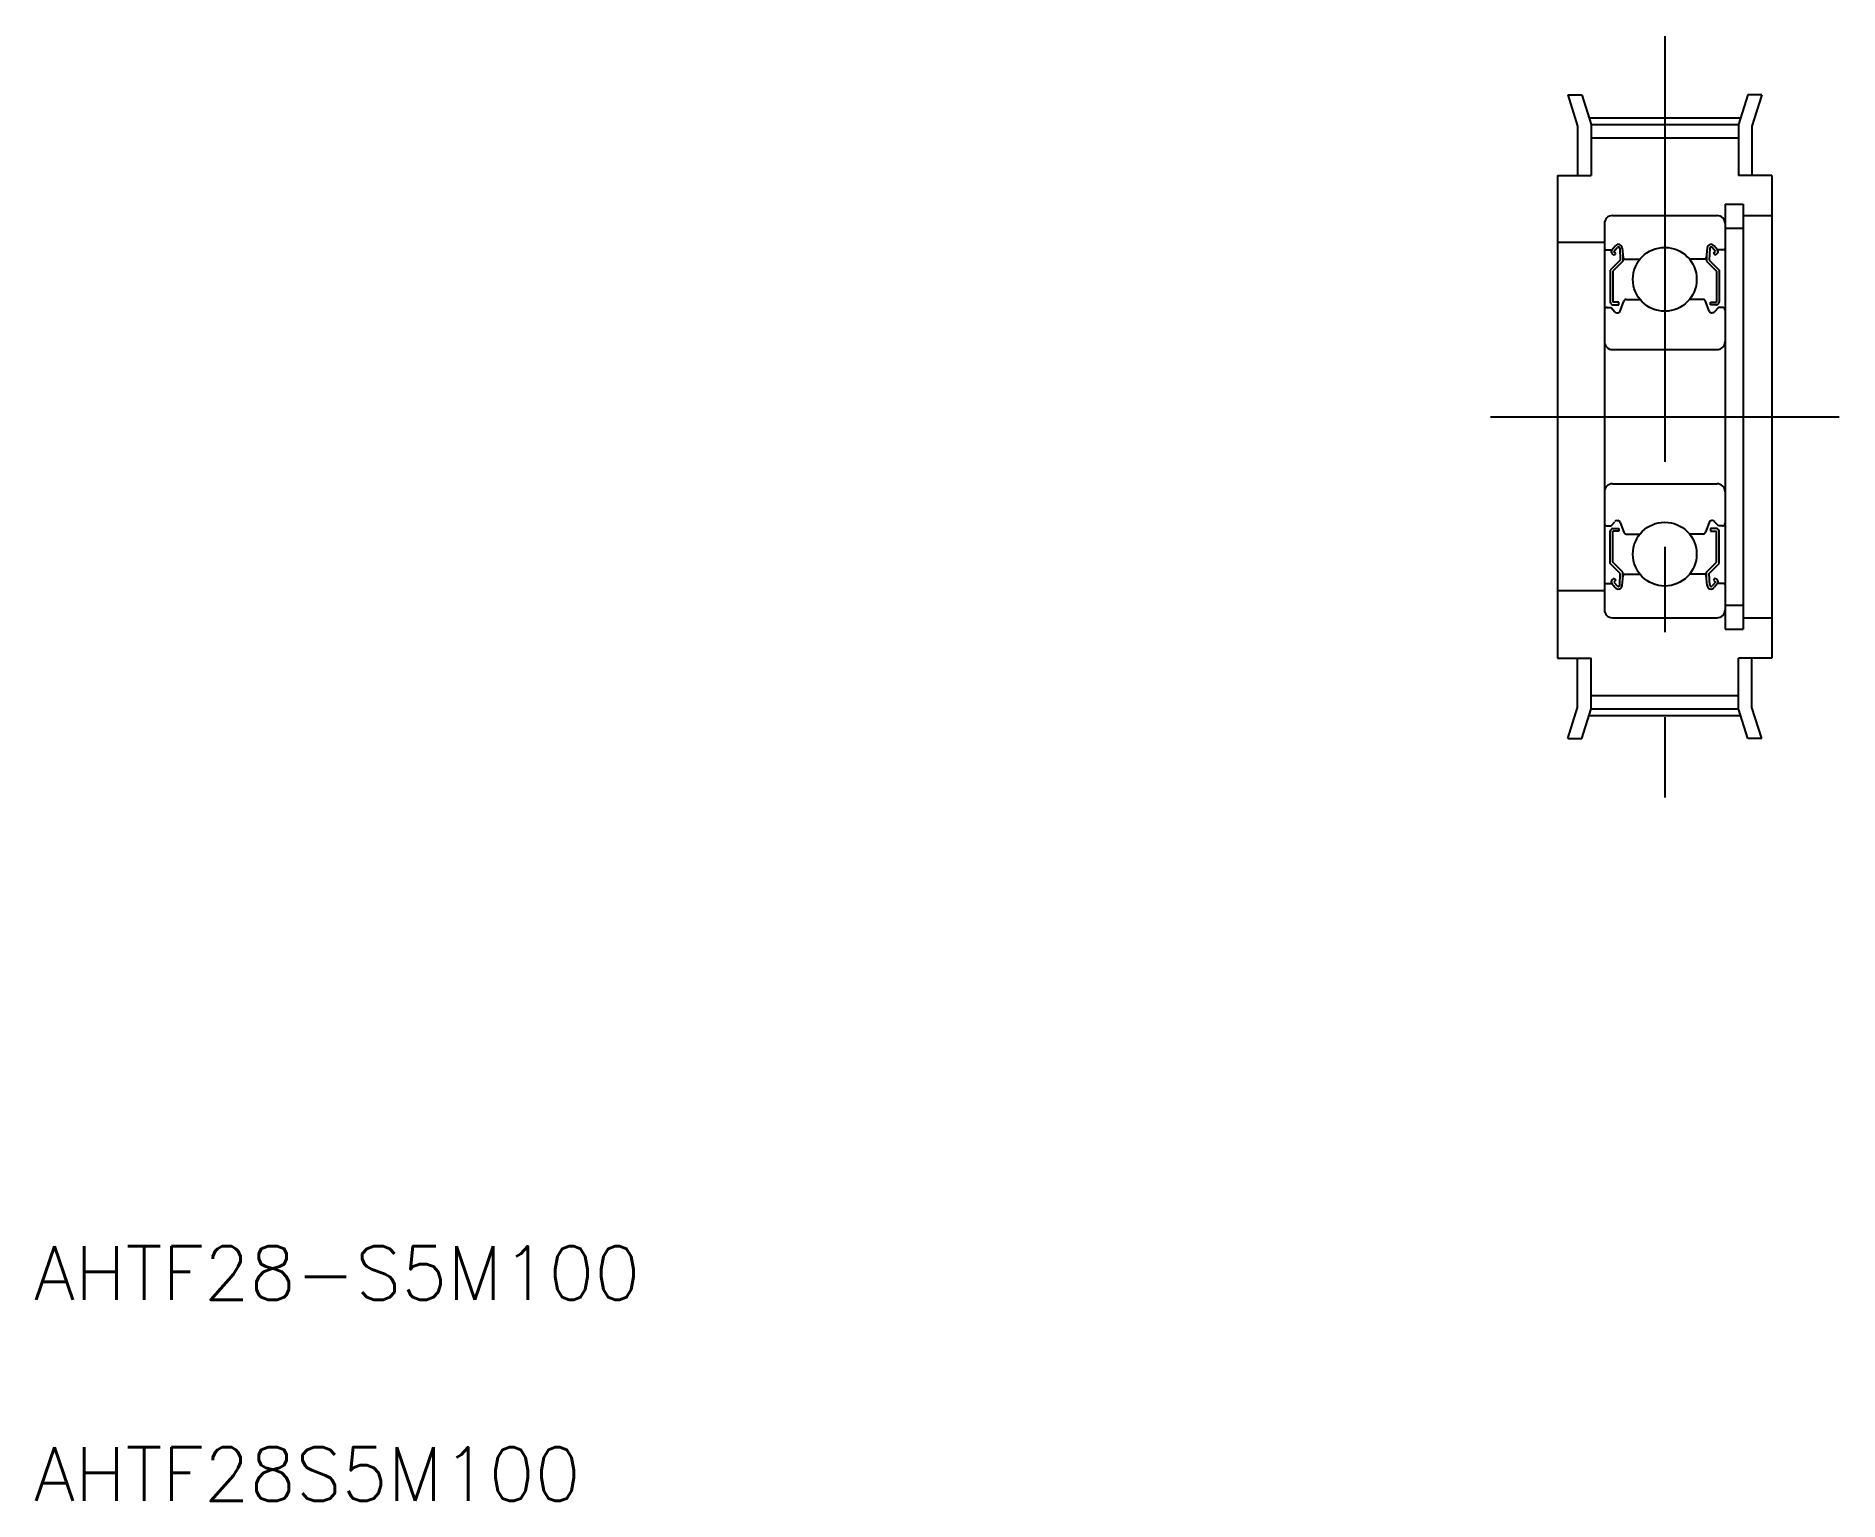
# Model space of a CAD drawing. Extents: x 10 to 145, y 10 to 119.
import ezdxf

# ---------------------------------------------------------------- set-up
doc = ezdxf.new("R2010")
doc.units = 0
doc.linetypes.add('CENTER', pattern=[50.8, 31.75, -6.35, 6.35, -6.35])
doc.layers.get('0').update_dxf_attribs({"linetype": 'CONTINUOUS'})
doc.layers.add('CENTER', color=1, linetype='CENTER')
doc.styles.get("Standard").update_dxf_attribs({"font": 'txt', "bigfont": 'BIGFONT'})

msp = doc.modelspace()

# ---------------------------------------------------------------- linework, layer by layer
at = {"color": 7, "linetype": 'CONTINUOUS'}
for p, q in [((124.45, 114.87), (125.49, 114.87)), ((124.45, 114.87), (125.19, 112.55)), ((125.49, 114.87), (126.19, 112.67)), ((137.88, 114.87), (137.19, 112.67)), ((138.92, 114.87), (137.88, 114.87)), ((138.92, 114.87), (138.19, 112.55)), ((125.19, 112.55), (125.19, 108.87)), ((126.19, 112.67), (137.19, 112.67)), ((126.19, 112.67), (126.19, 108.87)), ((126.19, 111.67), (137.19, 111.67)), ((137.19, 112.67), (137.19, 108.87)), ((138.19, 112.55), (138.19, 108.87)), ((123.69, 108.87), (123.69, 72.87)), ((123.69, 108.87), (126.19, 108.87)), ((139.69, 108.87), (137.19, 108.87)), ((139.69, 108.87), (139.69, 72.87)), ((136.19, 106.72), (136.19, 75.02)), ((136.19, 106.72), (137.54, 106.72)), ((137.54, 106.72), (137.54, 75.02)), ((127.19, 105.27), (127.19, 76.47)), ((127.79, 105.87), (135.59, 105.87)), ((136.19, 105.27), (136.19, 76.47)), ((137.54, 105.87), (139.69, 105.87)), ((127.19, 103.87), (123.69, 103.87)), ((127.75, 103.32), (128, 103.61)), ((135.63, 103.32), (135.38, 103.61)), ((136.19, 104.92), (137.54, 104.92)), ((127.29, 103.32), (127.75, 103.32)), ((128.37, 102.55), (127.62, 101.8)), ((127.92, 102.91), (127.77, 103.03)), ((128.57, 102.47), (127.82, 101.72)), ((127.9, 103.19), (128.15, 103.48)), ((128.05, 103.06), (127.9, 103.19)), ((127.92, 102.91), (128.05, 103.06)), ((128.33, 103.43), (128.37, 102.55)), ((128.52, 103.45), (128.59, 102.71)), ((128.57, 102.94), (128.57, 102.47)), ((128.69, 102.62), (129.84, 102.62)), ((134.68, 102.62), (133.53, 102.62)), ((134.85, 103.45), (134.78, 102.71)), ((134.8, 102.94), (134.8, 102.47)), ((134.8, 102.47), (135.55, 101.72)), ((135.05, 103.43), (135, 102.55)), ((135, 102.55), (135.75, 101.8)), ((135.47, 103.19), (135.22, 103.48)), ((135.32, 103.06), (135.47, 103.19)), ((135.45, 102.91), (135.32, 103.06)), ((135.45, 102.91), (135.6, 103.03)), ((136.09, 103.32), (135.63, 103.32)), ((127.62, 101.8), (127.62, 99.42)), ((127.82, 101.72), (127.82, 99.42)), ((135.55, 101.72), (135.55, 99.42)), ((135.75, 101.8), (135.75, 99.42)), ((128.82, 99.62), (129.84, 99.62)), ((134.55, 99.62), (133.53, 99.62)), ((127.39, 99.02), (127.69, 99.02)), ((127.69, 99.02), (127.96, 98.69)), ((128.27, 99.42), (127.82, 99.42)), ((127.82, 99.22), (128.27, 99.22)), ((128.11, 98.62), (128.18, 98.62)), ((128.27, 99.22), (128.27, 99.42)), ((128.37, 98.75), (128.64, 99.48)), ((135, 98.75), (134.74, 99.48)), ((135.1, 99.22), (135.1, 99.42)), ((135.1, 99.42), (135.55, 99.42)), ((135.55, 99.22), (135.1, 99.22)), ((135.26, 98.62), (135.19, 98.62)), ((135.69, 99.02), (135.41, 98.69)), ((135.99, 99.02), (135.69, 99.02)), ((137.54, 98.79), (137.54, 98.79)), ((127.79, 95.87), (135.59, 95.87)), ((137.54, 90.87), (137.54, 90.87)), ((127.79, 85.87), (135.59, 85.87)), ((127.39, 82.72), (127.69, 82.72)), ((127.62, 79.93), (127.62, 82.32)), ((127.69, 82.72), (127.96, 83.04)), ((127.82, 82.52), (128.27, 82.52)), ((128.27, 82.32), (127.82, 82.32)), ((127.82, 80.02), (127.82, 82.32)), ((128.11, 83.12), (128.18, 83.12)), ((128.27, 82.52), (128.27, 82.32)), ((128.37, 82.98), (128.64, 82.25)), ((128.82, 82.12), (129.84, 82.12)), ((134.55, 82.12), (133.53, 82.12)), ((135, 82.98), (134.74, 82.25)), ((135.1, 82.52), (135.1, 82.32)), ((135.55, 82.52), (135.1, 82.52)), ((135.1, 82.32), (135.55, 82.32)), ((135.26, 83.12), (135.19, 83.12)), ((135.69, 82.72), (135.41, 83.04)), ((135.55, 80.02), (135.55, 82.32)), ((135.99, 82.72), (135.69, 82.72)), ((135.75, 79.93), (135.75, 82.32)), ((128.37, 79.18), (127.62, 79.93)), ((128.57, 79.27), (127.82, 80.02)), ((134.8, 79.27), (135.55, 80.02)), ((135, 79.18), (135.75, 79.93)), ((127.29, 78.42), (127.75, 78.42)), ((127.75, 78.42), (128, 78.12)), ((127.92, 78.83), (127.77, 78.7)), ((128.05, 78.67), (127.9, 78.54)), ((127.9, 78.54), (128.15, 78.25)), ((127.92, 78.83), (128.05, 78.67)), ((128.33, 78.31), (128.37, 79.18)), ((128.52, 78.28), (128.59, 79.02)), ((128.57, 78.8), (128.57, 79.27)), ((128.69, 79.12), (129.84, 79.12)), ((128.98, 79.12), (128.98, 79.12)), ((129.26, 79.12), (129.26, 79.12)), ((134.68, 79.12), (133.53, 79.12)), ((134.85, 78.28), (134.78, 79.02)), ((134.8, 78.8), (134.8, 79.27)), ((135.05, 78.31), (135, 79.18)), ((135.47, 78.54), (135.22, 78.25)), ((135.45, 78.83), (135.32, 78.67)), ((135.32, 78.67), (135.47, 78.54)), ((135.63, 78.42), (135.38, 78.12)), ((135.45, 78.83), (135.6, 78.7)), ((136.09, 78.42), (135.63, 78.42)), ((127.19, 77.87), (123.69, 77.87)), ((136.19, 76.82), (137.54, 76.82)), ((127.79, 75.87), (135.59, 75.87)), ((137.54, 75.87), (139.69, 75.87)), ((136.19, 75.02), (137.54, 75.02)), ((123.69, 72.87), (126.19, 72.87)), ((125.19, 69.18), (125.19, 72.87)), ((126.19, 69.07), (126.19, 72.87)), ((137.19, 69.07), (137.19, 72.87)), ((139.69, 72.87), (137.19, 72.87)), ((138.19, 69.18), (138.19, 72.87)), ((126.19, 70.07), (137.19, 70.07)), ((124.45, 66.87), (125.19, 69.18)), ((125.49, 66.87), (126.19, 69.07)), ((126.19, 69.07), (137.19, 69.07)), ((137.88, 66.87), (137.19, 69.07)), ((138.92, 66.87), (138.19, 69.18)), ((124.45, 66.87), (125.49, 66.87)), ((138.92, 66.87), (137.88, 66.87))]:
    msp.add_line(p, q, dxfattribs=at)
for centre in [(131.69, 101.12), (131.69, 80.62)]:
    msp.add_circle(centre, 2.38, dxfattribs=at)
for centre, radius, start, end in [((127.79, 105.27), 0.6, 90, 180), ((135.59, 105.27), 0.6, 0, 90), ((128.22, 103.42), 0.3, 4.9968, 140.0029), ((135.15, 103.42), 0.3, 39.9971, 175.0032), ((127.29, 103.42), 0.1, 180, 270), ((127.9, 103.19), 0.2, 140.0029, 230.087), ((128.23, 103.42), 0.1, 2.8198, 140.0022), ((128.69, 102.72), 0.1, 184.9968, 269.9995), ((134.68, 102.72), 0.1, 270.0005, 355.0032), ((135.15, 103.42), 0.1, 39.9978, 177.1802), ((135.47, 103.19), 0.2, 309.913, 39.9971), ((136.09, 103.42), 0.1, 270, 0), ((128.82, 99.42), 0.2, 90, 159.9914), ((134.55, 99.42), 0.2, 20.0086, 90), ((127.39, 98.82), 0.2, 90, 180), ((127.82, 99.42), 0.2, 180, 270), ((128.11, 98.82), 0.2, 219.995, 270), ((128.18, 98.82), 0.2, 270, 339.9914), ((135.19, 98.82), 0.2, 200.0086, 270), ((135.26, 98.82), 0.2, 270, 320.005), ((135.55, 99.42), 0.2, 270, 0), ((135.99, 98.82), 0.2, 0, 90), ((127.79, 96.47), 0.6, 180, 270), ((135.59, 96.47), 0.6, 270, 0), ((127.79, 85.27), 0.6, 90, 180), ((135.59, 85.27), 0.6, 0, 90), ((127.39, 82.92), 0.2, 180, 270), ((127.82, 82.32), 0.2, 90, 180), ((128.11, 82.92), 0.2, 90, 140.005), ((128.18, 82.92), 0.2, 20.0086, 90), ((128.82, 82.32), 0.2, 200.0086, 270), ((134.55, 82.32), 0.2, 270, 339.9914), ((135.19, 82.92), 0.2, 90, 159.9914), ((135.26, 82.92), 0.2, 39.995, 90), ((135.55, 82.32), 0.2, 0, 90), ((135.99, 82.92), 0.2, 270, 0), ((127.29, 78.32), 0.1, 90, 180), ((127.9, 78.54), 0.2, 129.913, 219.9971), ((128.22, 78.31), 0.3, 219.9971, 355.0032), ((128.23, 78.31), 0.1, 219.9978, 357.1802), ((128.69, 79.02), 0.1, 90.0005, 175.0032), ((134.68, 79.02), 0.1, 4.9968, 89.9995), ((135.15, 78.31), 0.3, 184.9968, 320.0029), ((135.15, 78.31), 0.1, 182.8198, 320.0022), ((135.47, 78.54), 0.2, 320.0029, 50.087), ((136.09, 78.32), 0.1, 0, 90), ((127.79, 76.47), 0.6, 180, 270), ((135.59, 76.47), 0.6, 270, 0)]:
    msp.add_arc(centre, radius, start, end, dxfattribs=at)
at = {"layer": 'CENTER', "color": 1, "linetype": 'CENTER'}
for p, q in [((131.69, 119.26), (131.69, 62.47)), ((126.03, 113.15), (137.34, 113.15)), ((118.69, 90.87), (144.69, 90.87)), ((126.03, 68.59), (137.34, 68.59))]:
    msp.add_line(p, q, dxfattribs=at)

# ---------------------------------------------------------------- texts
at = {"color": 7, "linetype": 'CONTINUOUS'}
for s, p in [('AHTF28-S5M100', (10, 25)), ('AHTF28S5M100', (10, 10))]:
    msp.add_text(s, height=4, dxfattribs=at).set_placement(p)

doc.saveas('drawing.dxf')
